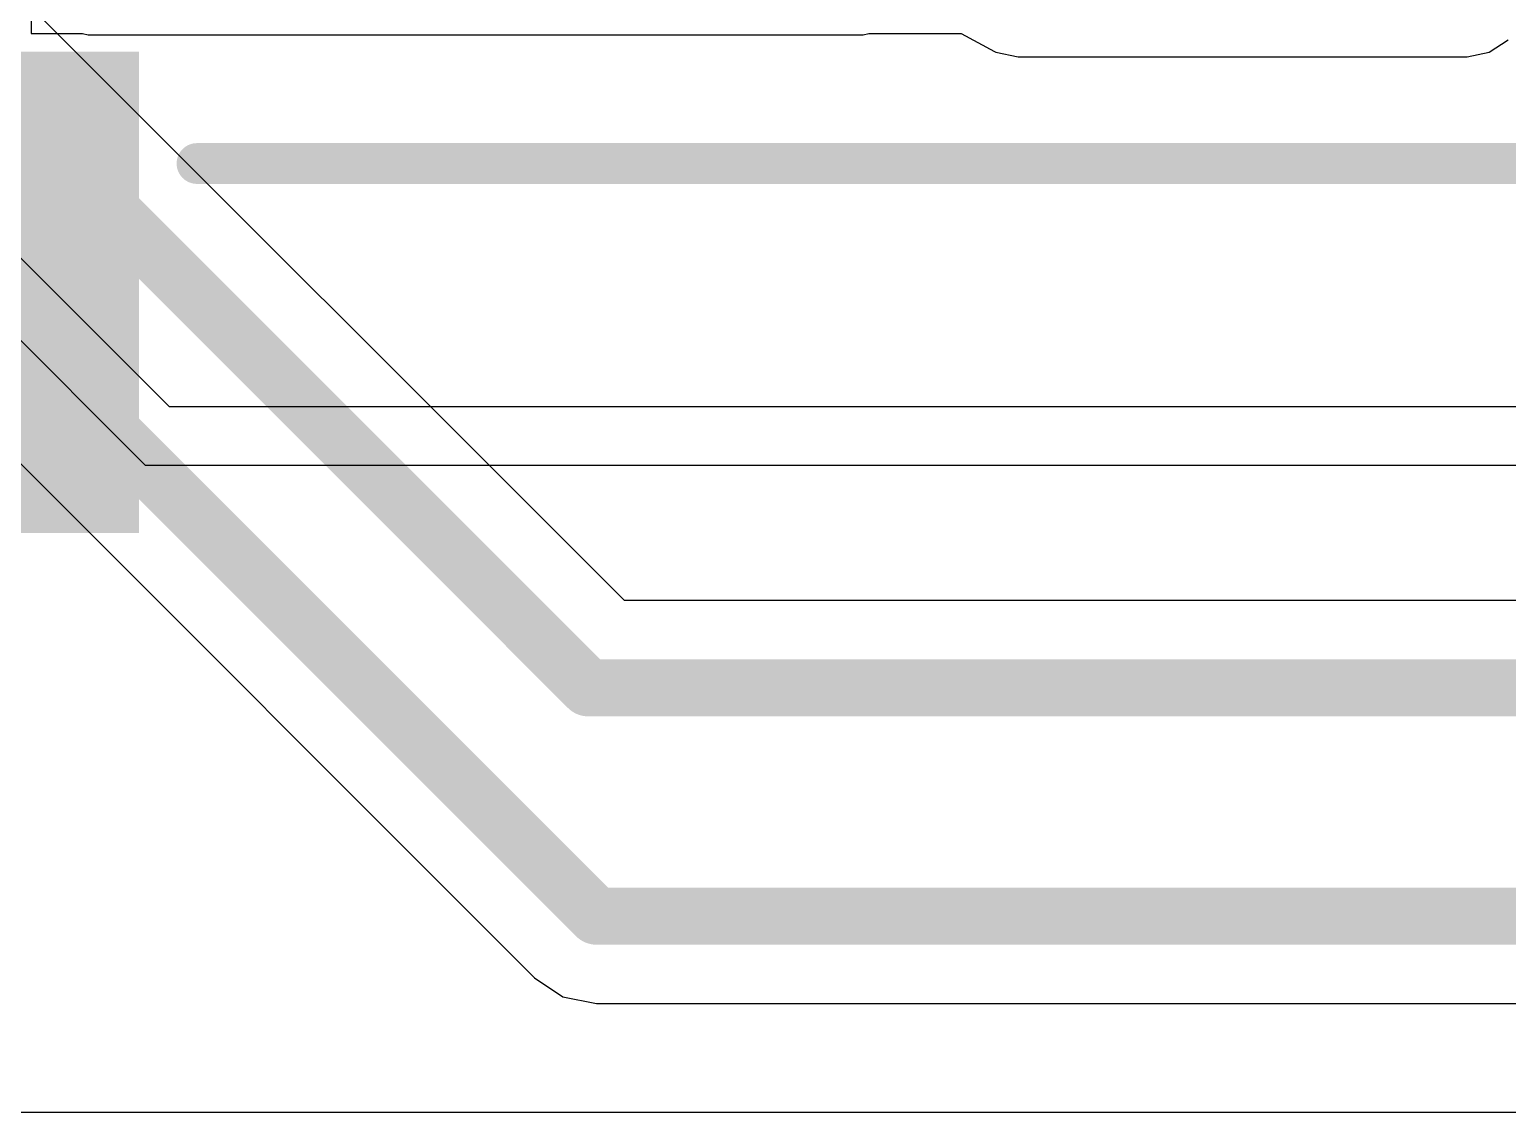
# Model space of a CAD drawing. Header units: inches. Extents: x -3 to 488, y -11 to 93.
# Drawn here: x 70.889 to 75.493, y 5.123 to 8.496 of the extents above; entities that cross this region are included whole.
import ezdxf

# ---------------------------------------------------------------- set-up
doc = ezdxf.new("R2010")
doc.units = ezdxf.units.IN
for name, color, linetype in [('Bottom Layer', 5, 'Continuous'), ('Layer 1', 16, 'Continuous'), ('Top Layer', 1, 'Continuous'), ('Top Overlay', 2, 'Continuous'), ('Top Paste', 8, 'Continuous'), ('Top Solder', 216, 'Continuous')]:
    doc.layers.add(name, color=color, linetype=linetype)

msp = doc.modelspace()

# ---------------------------------------------------------------- hatches: boundary and pattern name
at = {"layer": 'Top Layer'}
msp.add_hatch(color=1, dxfattribs=at).paths.add_polyline_path([(69.3803, 8.378), (71.1803, 8.378), (71.1803, 6.978), (69.3803, 6.978)])
at = {"layer": 'Top Paste'}
msp.add_hatch(color=8, dxfattribs=at).paths.add_polyline_path([(69.3803, 8.378), (71.1803, 8.378), (71.1803, 6.978), (69.3803, 6.978)])
at = {"layer": 'Top Solder'}
msp.add_hatch(color=216, dxfattribs=at).paths.add_polyline_path([(69.3303, 8.428), (71.2303, 8.428), (71.2303, 6.928), (69.3303, 6.928)])

# ---------------------------------------------------------------- linework, layer by layer
at = {"layer": 'Bottom Layer'}
for p, q in [((71.3248, 7.3211), (69.0179, 9.628)), ((68.8898, 9.4998), (71.2497, 7.1398)), ((96.6439, 7.3211), (71.3248, 7.3211)), ((71.2497, 7.1398), (96.719, 7.1398))]:
    msp.add_line(p, q, dxfattribs=at)
at = {"layer": 'Layer 1'}
for p, q in [((72.7421, 6.7178), (60.5509, 18.909)), ((69.1856, 8.8194), (72.4626, 5.5424)), ((78.9568, 6.7178), (72.7421, 6.7178)), ((72.4626, 5.5424), (72.5508, 5.4835)), ((72.5508, 5.4835), (72.6548, 5.4628)), ((72.6548, 5.4628), (93.0717, 5.4628)), ((109.9606, 5.1233), (65.7483, 5.1233))]:
    msp.add_line(p, q, dxfattribs=at)
for points in [[(57.6186, 20.771, 0.1778, 0.1778, 0), (72.6548, 5.7347, 0.1778, 0.1778, 0)], [(60.2789, 18.7964, 0.1778, 0.1778, 0), (72.6294, 6.4459, 0.1778, 0.1778, 0)], [(72.6294, 6.4459, 0.1778, 0.1778, 0), (79.3606, 6.4459, 0.1778, 0.1778, 0)], [(72.6548, 5.7347, 0.1778, 0.1778, 0), (93.0717, 5.7347, 0.1778, 0.1778, 0)]]:
    msp.add_lwpolyline(points, format="xyseb", dxfattribs=at)
for points in [[(72.585, 6.4459, 0.0889, 0.0889, 1), (72.6739, 6.4459, 0.0889, 0.0889, 1)], [(72.585, 6.4459, 0.0889, 0.0889, 1), (72.6739, 6.4459, 0.0889, 0.0889, 1)], [(72.6104, 5.7347, 0.0889, 0.0889, 1), (72.6993, 5.7347, 0.0889, 0.0889, 1)], [(72.6104, 5.7347, 0.0889, 0.0889, 1), (72.6993, 5.7347, 0.0889, 0.0889, 1)]]:
    msp.add_lwpolyline(points, format="xyseb", close=True, dxfattribs=at)
at = {"layer": 'Top Layer'}
for p, q in [((70.8939, 8.6439), (70.8939, 8.4836)), ((70.8939, 8.4836), (71.0542, 8.4836)), ((71.0542, 8.4836), (71.0717, 8.4802)), ((71.0717, 8.4802), (73.4862, 8.4802)), ((73.4862, 8.4802), (73.5037, 8.4836)), ((73.5037, 8.4836), (73.664, 8.4836)), ((73.664, 8.4836), (73.664, 8.4836)), ((73.664, 8.4836), (73.791, 8.4836)), ((73.791, 8.4836), (73.8952, 8.4284)), ((73.8952, 8.4284), (73.8995, 8.4255)), ((75.4368, 8.4255), (75.4956, 8.4648)), ((73.8995, 8.4255), (73.9688, 8.4117)), ((73.9688, 8.4117), (75.3674, 8.4117)), ((75.3674, 8.4117), (75.4368, 8.4255))]:
    msp.add_line(p, q, dxfattribs=at)
at = {"layer": 'Top Overlay'}
for points in [[(71.4106, 8.0791, 0.127, 0.127, 0), (74.8294, 8.0791, 0.127, 0.127, 0)], [(74.8294, 8.0791, 0.127, 0.127, 0), (76.5303, 8.0791, 0.127, 0.127, 0)]]:
    msp.add_lwpolyline(points, format="xyseb", dxfattribs=at)
for points in [[(71.3789, 8.0791, 0.0635, 0.0635, 1), (71.4424, 8.0791, 0.0635, 0.0635, 1)], [(74.7977, 8.0791, 0.0635, 0.0635, 1), (74.8612, 8.0791, 0.0635, 0.0635, 1)], [(74.7977, 8.0791, 0.0635, 0.0635, 1), (74.8612, 8.0791, 0.0635, 0.0635, 1)]]:
    msp.add_lwpolyline(points, format="xyseb", close=True, dxfattribs=at)

doc.saveas('drawing.dxf')
